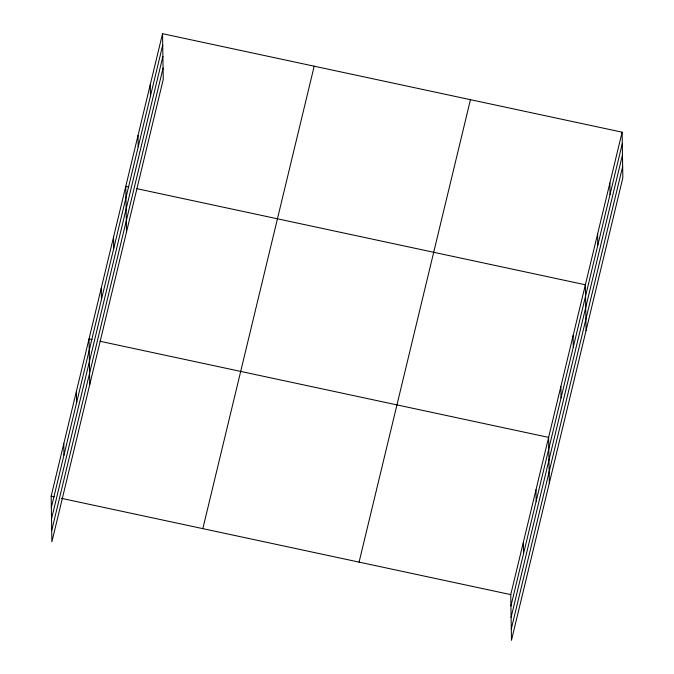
<?xml version="1.0" encoding="UTF-8"?>
<svg xmlns="http://www.w3.org/2000/svg" width="674" height="674" viewBox="0 0 674 674"><rect width="100%" height="100%" fill="white"/><g stroke="black" fill="none" stroke-linecap="round" stroke-linejoin="round"><path stroke-width="1.01" d="M162.535 33.7L163.251 79.38L51.881 541.82L51.165 496.14L162.535 33.7L622.119 132.18L622.835 177.86L511.465 640.3L510.749 594.62L622.119 132.18M51.342 507.53L162.712 45.091M51.527 518.845L162.889 56.405M51.704 530.505L163.074 68.066M202.832 528.643L314.194 66.195M359.082 562.124L470.452 99.685M510.926 606.01L622.296 143.57M511.103 617.325L622.473 154.885M511.288 628.985L622.658 166.545M128.818 186.959L125.785 186.302L126.501 231.982M136.906 188.686L585.361 284.782L586.085 330.462M92.068 339.561L89.035 338.912L89.752 384.593M100.156 341.297L548.611 437.392L549.327 483.073M51.165 496.14L54.198 496.789M61.275 498.305L510.749 594.62M609.869 183.05L610.046 194.441M597.619 233.92L597.796 245.311M573.111 335.652L573.296 347.043M560.861 386.522L561.046 397.913M535.99 489.804L536.167 501.195M523.369 542.208L523.546 553.598M150.285 84.57L150.462 95.961M138.035 135.44L138.212 146.831M113.535 237.172L113.712 248.563M101.285 288.042L101.462 299.433M76.406 391.324L76.592 402.715M63.786 443.728L63.971 455.119"/></g></svg>
